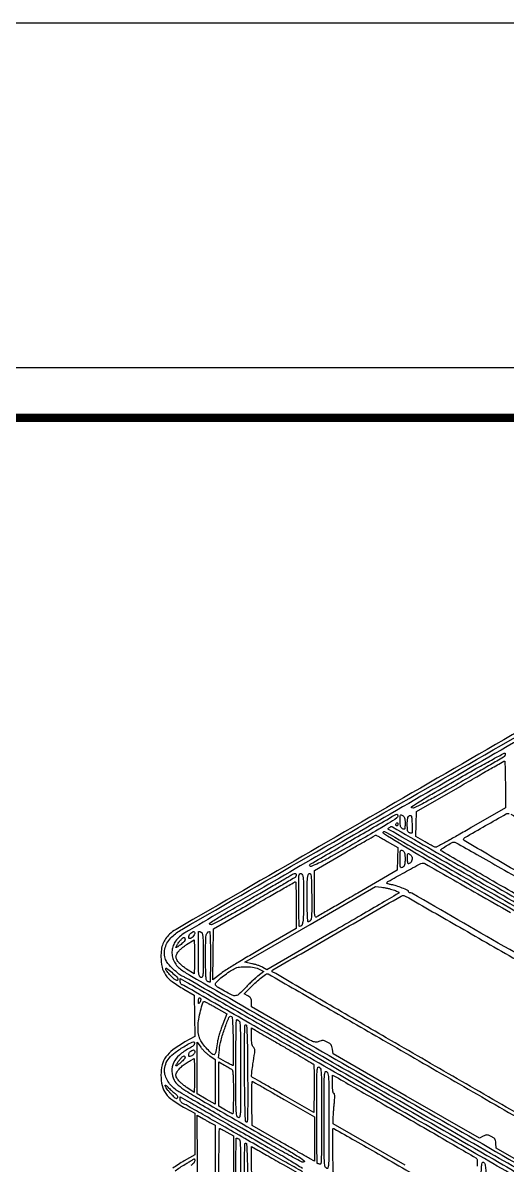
# Model space of a CAD drawing. Header units: millimetres. Extents: x -300689 to 10556, y -104928 to 107291.
# Drawn here: x -20706.7 to -20658.7, y 28146.4 to 28259.6 of the extents above; entities that cross this region are included whole.
import ezdxf

# ---------------------------------------------------------------- set-up
doc = ezdxf.new("R2010")
doc.units = ezdxf.units.MM
doc.layers.add('линии', color=7, linetype='Continuous')

# ---------------------------------------------------------------- blocks, each defined once
blk = doc.blocks.new('лист')
blk.add_line((0, 297), (420, 297))
at = {"const_width": 0.8}
blk.add_lwpolyline([(20, 292), (415, 292)], dxfattribs=at)

msp = doc.modelspace()

# ---------------------------------------------------------------- linework, layer by layer
for points in [[(-20587.7542, 28175.7718, 0.000003), (-20607.9888, 28187.4736, 0.000096)], [(-20650.6471, 28147.4477, 0.000002), (-20656.6119, 28150.8904, 0.000001), (-20663.6617, 28154.9592, -0.000248), (-20670.6991, 28159.0256, -0.000413), (-20676.6236, 28162.4593, -0.000008), (-20681.9918, 28165.5767, -0.266785), (-20682.0149, 28165.6167, -0.268957), (-20681.9342, 28165.7565, -0.00007), (-20675.5538, 28169.4225, -0.000102), (-20669.2075, 28173.0661, -0.160234), (-20668.9552, 28173.118, -0.101729), (-20668.8135, 28173.0715, -0.000029), (-20663.402, 28169.972, -0.000538), (-20657.4019, 28166.5263, -0.000327), (-20650.3112, 28162.438, -0.000483)], [(-20632.2944, 28152.6907, 0.000054), (-20649.9004, 28162.8303, 0.000006), (-20668.1614, 28173.3441, 0.131345), (-20668.3557, 28173.3961, -0.080639), (-20668.404, 28173.4039, -0.091604), (-20668.445, 28173.4266, -0.10073), (-20668.4724, 28173.4603, -0.12108), (-20668.4822, 28173.4999, 0.293772), (-20668.5625, 28173.6247, 0.010196), (-20669.1179, 28173.8645, 0.018877), (-20669.703, 28174.0776, 0.038274), (-20670.1792, 28174.1917, -0.014985), (-20670.3548, 28174.2252, -0.023907), (-20670.5021, 28174.2653, -0.020511), (-20670.6136, 28174.3067, -0.315292), (-20670.6343, 28174.3395, -0.258644), (-20670.5342, 28174.5016, -0.001446), (-20668.8979, 28175.4136, -0.001845), (-20667.2764, 28176.3034, -0.180027), (-20667.0205, 28176.34, -0.075673), (-20666.8661, 28176.2809, -0.000129), (-20664.3989, 28174.8792, -0.000988), (-20661.6307, 28173.2983, -0.000611), (-20658.3828, 28171.4297)], [(-20648.9355, 28140.1137, -0.000002), (-20655.0642, 28143.6439, -0.000172), (-20661.8146, 28147.5352, -0.000103), (-20669.8228, 28152.1575, 0.000222), (-20677.8417, 28156.7835, 0.000366), (-20684.6272, 28160.6873, 0.00002), (-20690.7453, 28164.2009, 0.066232), (-20690.9072, 28164.2672, -0.105165), (-20690.9928, 28164.3103, -0.088256), (-20691.0598, 28164.3868, -0.077703), (-20691.1024, 28164.4912, -0.058231), (-20691.1168, 28164.6146), (-20691.1168, 28164.907), (-20690.4206, 28164.5108, -0.001462), (-20689.8745, 28164.198, -0.000006), (-20683.9242, 28160.766, -0.000031), (-20677.169, 28156.8691, -0.000019), (-20669.2829, 28152.3188, -0.000392), (-20659.5043, 28146.6657, -0.001527), (-20653.4663, 28143.1442, -0.000198)], [(-20638.4022, 28200.4957, 0.000038), (-20664.8129, 28185.2223, 0.00002), (-20691.5301, 28169.7674, 0.057545), (-20692.1793, 28169.2846, 0.050141), (-20692.5738, 28168.8314, 0.06342), (-20692.8347, 28168.3414, 0.057685), (-20692.9803, 28167.7652, 0.033057), (-20693.0277, 28167.0488, 0.05507), (-20692.9153, 28166.0317, 0.09954), (-20692.5761, 28165.2691, 0.081129), (-20691.9143, 28164.5985, 0.027293), (-20690.7575, 28163.848), (-20689.7396, 28163.2639), (-20689.7068, 28161.2163), (-20689.6741, 28159.1688), (-20690.6439, 28158.6094, 0.027079), (-20691.8468, 28157.8259, 0.078493), (-20692.5452, 28157.1237, 0.098009), (-20692.9067, 28156.3368, 0.058869), (-20693.0277, 28155.3123, 0.057516), (-20692.9091, 28154.285, 0.101363), (-20692.553, 28153.5121, 0.081129), (-20691.8592, 28152.8326, 0.026825), (-20690.6469, 28152.0735), (-20689.6835, 28151.5399), (-20689.6816, 28149.483), (-20689.6797, 28147.4261), (-20690.7276, 28146.8256, 0.030367), (-20691.8465, 28146.0906, 0.074686)], [(-20639.3331, 28130.3393, 0.000062), (-20613.9332, 28145.0376, 0.000017), (-20587.7607, 28160.1886, 0.057807)], [(-20608.4934, 28188.6186, 0.00002), (-20629.8769, 28200.9513, 0.131525)], [(-20587.4386, 28159.8724, -0.000019), (-20614.101, 28144.4771, -0.000018), (-20640.7724, 28129.0791, -0.037469)], [(-20639.2337, 28199.1302, -0.000008), (-20646.5784, 28194.8909, -0.000025), (-20655.045, 28190.0048, -0.000017), (-20664.8295, 28184.3592, 0.00009), (-20674.5584, 28178.7438, 0.000145), (-20682.845, 28173.9557, 0.000021), (-20690.2095, 28169.6971, 0.010053), (-20690.6744, 28169.4156, 0.037434), (-20691.197, 28169.0271, 0.05909), (-20691.5726, 28168.6145, 0.06637), (-20691.8117, 28168.1641, 0.064998), (-20691.9265, 28167.6637, 0.066149), (-20691.9078, 28167.1475, 0.064703), (-20691.7551, 28166.6499, 0.063944), (-20691.4782, 28166.2029, 0.061977), (-20691.0947, 28165.8349, 0.029513), (-20690.1541, 28165.2161, 0.000032), (-20669.1298, 28153.0994, 0.000025), (-20647.999, 28140.9245, 0.038391)], [(-20656.6259, 28146.2637), (-20659.7996, 28148.0985), (-20659.8354, 28148.5723, 0.030597), (-20659.872, 28148.8382, 0.101854), (-20659.9405, 28148.9997, 0.101008), (-20660.0675, 28149.1217, 0.02981), (-20660.305, 28149.2529, 0.01788), (-20660.5711, 28149.3683, 0.090772), (-20660.729, 28149.3991, 0.101252), (-20660.8792, 28149.3701, 0.024975), (-20661.1075, 28149.262), (-20661.4762, 28149.0643), (-20668.7217, 28153.2499), (-20675.9672, 28157.4355), (-20676.027, 28157.9009, 0.034544), (-20676.0784, 28158.158, 0.09549), (-20676.1594, 28158.323, 0.089586), (-20676.2992, 28158.452, 0.028066), (-20676.5489, 28158.5918, 0.018051), (-20676.825, 28158.7145, 0.080814), (-20676.9972, 28158.7531, 0.094587), (-20677.1592, 28158.7321, 0.029761), (-20677.3872, 28158.6417, -0.14673), (-20677.7092, 28158.5946, -0.072169), (-20678.1094, 28158.7141, -0.020737), (-20678.8133, 28159.0767, -0.001217), (-20680.9036, 28160.2724), (-20684.0436, 28162.0787), (-20684.0473, 28162.5211, 0.033935), (-20684.0654, 28162.7588, 0.090828), (-20684.1195, 28162.9191, 0.094416), (-20684.2254, 28163.0462, 0.038622), (-20684.4102, 28163.1756), (-20684.7695, 28163.3879), (-20684.2007, 28163.9746, -0.017977), (-20683.7343, 28164.4221, -0.012931), (-20683.1836, 28164.8888, -0.007341), (-20682.6528, 28165.303, -0.154729), (-20682.4661, 28165.3692, -0.139724), (-20682.3988, 28165.3524, -0.000009), (-20676.9771, 28162.2371, -0.000339), (-20670.9936, 28158.7935, -0.000204), (-20663.9033, 28154.7026, -0.000091), (-20656.8151, 28150.6074, -0.000151), (-20650.8381, 28147.1502, -0.000004), (-20645.423, 28144.0159, -0.063314)], [(-20628.9708, 28200.0625, -0.000047), (-20608.3335, 28188.1395, -0.000029), (-20587.4622, 28176.0771, -0.036454)], [(-20653.5506, 28143.6723, -0.001103), (-20660.357, 28147.5631, -0.000479), (-20669.3932, 28152.7665, 0.000142), (-20677.5415, 28157.4659, 0.000233), (-20684.438, 28161.4365, 0.000014), (-20690.6512, 28165.0095, 0.038884), (-20690.825, 28165.0922, -0.078664), (-20691.2449, 28165.3345, -0.022247), (-20691.8117, 28165.8366, -0.021804), (-20692.3294, 28166.3837, -0.087946), (-20692.5643, 28166.7767, -0.083404), (-20692.6794, 28167.3536, -0.075072), (-20692.6068, 28167.959, -0.071857), (-20692.3528, 28168.5389, -0.066356), (-20691.9395, 28169.0411, -0.056708), (-20690.9627, 28169.7627, -0.000044), (-20664.2631, 28185.1528, -0.000051), (-20637.6339, 28200.4955, -0.049234)], [(-20640.57, 28117.9185, 0.000061), (-20614.4214, 28133.0256, 0.000034), (-20587.9596, 28148.3204, 0.060489)], [(-20657.7378, 28175.4988, -0.000055), (-20662.9738, 28178.5631, -0.26634), (-20663.0331, 28178.6665, -0.267534), (-20662.9197, 28178.8633, -0.001326), (-20660.8608, 28180.0489, -0.001677), (-20658.819, 28181.2085, -0.187163), (-20658.5154, 28181.2522, -0.072457)], [(-20658.3603, 28181.1918, -0.000183), (-20656.3121, 28180.0282, -0.001153)], [(-20668.8414, 28146.39), (-20675.9672, 28150.4964), (-20675.9529, 28151.078, -0.008331), (-20675.9411, 28151.3653, -0.003257), (-20675.9156, 28151.7614, -0.003222), (-20675.8824, 28152.1898, -0.004003), (-20675.8458, 28152.5878, 0.007641), (-20675.8085, 28153.0281, 0.02919), (-20675.8056, 28153.3035, 0.049203), (-20675.8299, 28153.4689, 0.344364), (-20675.89, 28153.5159, -0.329976), (-20675.9513, 28153.5613, -0.036264), (-20675.9926, 28153.7427, -0.027748), (-20676.0191, 28154.0203, -0.009985), (-20676.027, 28154.4172), (-20676.027, 28155.3185), (-20675.6977, 28155.1464, -0.010109), (-20675.4468, 28155.0089, -0.000081), (-20673.4775, 28153.8762, -0.000295), (-20671.2192, 28152.5751, -0.00019), (-20668.6019, 28151.0638, -0.000387), (-20666.0011, 28149.558, -0.000629), (-20663.796, 28148.2753, -0.000064), (-20661.8253, 28147.1253, -0.061961), (-20661.7431, 28147.0625, -0.193027), (-20661.7063, 28146.9788, -0.001897), (-20661.6873, 28146.3099, -0.005882)], [(-20678.988, 28145.7415, -0.000027), (-20680.6682, 28146.7046, -0.000576), (-20682.5286, 28147.7741, -0.000349), (-20684.7289, 28149.0443, 0.00078), (-20686.9486, 28150.3232, 0.001203), (-20688.8719, 28151.4212, 0.000367), (-20690.5444, 28152.3691, 0.036987), (-20690.7875, 28152.4837, -0.046507), (-20690.9364, 28152.5575, -0.084504), (-20691.0381, 28152.647, -0.095656), (-20691.0967, 28152.7567, -0.074951), (-20691.1168, 28152.8904), (-20691.1168, 28153.1705), (-20690.417, 28152.7743, -0.001585), (-20689.9362, 28152.5002, -0.000076), (-20688.3347, 28151.5799, -0.000124), (-20686.4331, 28150.4861, -0.00009), (-20684.3113, 28149.2644, -0.001569), (-20681.7752, 28147.793, -0.005543), (-20680.1596, 28146.8247, -0.00241), (-20678.9919, 28146.0993, -0.255355)], [(-20614.1941, 28132.6656, -0.00011), (-20640.4408, 28117.5242, -0.054629)], [(-20644.2507, 28070.0039, 0.000011), (-20635.0942, 28075.2642, 0.000299)], [(-20685.6995, 28138.7381, -0.00008), (-20691.3425, 28142.0296, -0.033876)], [(-20691.6201, 28145.8386, -0.023113), (-20690.6378, 28146.4922, -0.000722), (-20690.2913, 28146.6997, -0.001154), (-20689.9946, 28146.8758, -0.000206), (-20689.7321, 28147.0307, -0.063681), (-20689.7096, 28147.0403, -0.435839), (-20689.6978, 28147.0332, -0.017766), (-20689.6885, 28146.9785, -0.021275), (-20689.6818, 28146.9059, -0.012199), (-20689.6797, 28146.818, -0.156778), (-20689.7202, 28146.692, -0.048121), (-20689.8533, 28146.5397, -0.036028), (-20690.0669, 28146.3655, -0.016446)]]:
    msp.add_lwpolyline(points, format="xyb")
for points in [[(-20658.9959, 28186.9063, -0.063179), (-20659.0981, 28186.8271, -0.000242), (-20660.3755, 28186.0743, -0.001249), (-20661.8271, 28185.2246, -0.000785), (-20663.5281, 28184.2383, -0.00154), (-20665.8466, 28182.9082, -0.008463), (-20667.1114, 28182.2159, -0.007948), (-20667.9363, 28181.7989, -0.238371), (-20668.1624, 28181.8025, -0.564935), (-20668.1701, 28181.9337, -0.009482), (-20667.4321, 28182.4191, -0.008542), (-20666.1821, 28183.1782, -0.001316), (-20663.6714, 28184.6358, -0.001854), (-20661.5516, 28185.8487, -0.005737), (-20660.1078, 28186.6459, -0.002065), (-20659.011, 28187.2293, -0.486597), (-20658.9201, 28187.1886, -0.073059), (-20658.913, 28187.1167, -0.05375), (-20658.9254, 28187.0375, -0.054064), (-20658.9542, 28186.9632, -0.076882)], [(-20658.9014, 28184.1249), (-20658.9014, 28181.8), (-20662.2713, 28179.8535, -0.001764), (-20663.5737, 28179.1074, -0.002802), (-20664.6944, 28178.4788, -0.000629), (-20665.6804, 28177.9347, -0.126421), (-20665.7879, 28177.907, -0.10997), (-20665.8826, 28177.9281, -0.005925), (-20666.1606, 28178.0624, -0.009023), (-20666.4891, 28178.2333, -0.006442), (-20666.8507, 28178.436), (-20667.7666, 28178.9649), (-20667.7352, 28180.2016), (-20667.7037, 28181.4384), (-20663.3924, 28183.9375, -0.000738), (-20661.733, 28184.8961, -0.001201), (-20660.3211, 28185.7044, -0.000133), (-20659.0588, 28186.4227, -0.111214), (-20658.9912, 28186.4432, -0.422841), (-20658.9547, 28186.4108, -0.001477), (-20658.9277, 28185.765, -0.00606), (-20658.9078, 28185.016, -0.003621)], [(-20669.56, 28180.9662, -0.253789), (-20669.6472, 28180.8055, -0.004403), (-20670.5143, 28180.2524, -0.007394), (-20671.759, 28179.4991, -0.00198), (-20673.7603, 28178.3386, -0.002397), (-20676.1603, 28176.9749, -0.014909), (-20677.4141, 28176.3188, -0.026768), (-20678.1374, 28176.014, -0.535109), (-20678.2987, 28176.1334, -0.253743), (-20678.2458, 28176.2203, -0.000059), (-20674.0349, 28178.6728, -0.000126), (-20669.8763, 28181.0928, -0.100916), (-20669.6498, 28181.1692, -0.234388), (-20669.6155, 28181.1573, -0.089672), (-20669.5864, 28181.1142, -0.064), (-20669.5666, 28181.0475, -0.040259)], [(-20668.8414, 28180.2738, -0.005967), (-20668.8464, 28179.8622, -0.100394), (-20668.8764, 28179.7301, -0.348761), (-20668.9451, 28179.6948, -0.074087), (-20669.081, 28179.7433, -0.095641), (-20669.2013, 28179.8411, -0.100969), (-20669.2738, 28179.9749, -0.059718), (-20669.3105, 28180.1811, -0.014225), (-20669.3205, 28180.5302, -0.005967), (-20669.3156, 28180.9418, -0.100394), (-20669.2855, 28181.0739, -0.348761), (-20669.2168, 28181.1093, -0.074087), (-20669.081, 28181.0607, -0.095641), (-20668.9606, 28180.963, -0.100969), (-20668.8881, 28180.8292, -0.059718), (-20668.8514, 28180.6229, -0.014225)], [(-20669.56, 28180.1554, -0.067432), (-20669.5689, 28180.0895, -0.140899), (-20669.5958, 28180.0457, -0.190788), (-20669.6355, 28180.0305, -0.136093), (-20669.6817, 28180.044, -0.090427), (-20669.7229, 28180.0811, -0.095498), (-20669.7474, 28180.1298, -0.099685), (-20669.7515, 28180.1824, -0.108373), (-20669.7345, 28180.2307, -0.050477), (-20669.6638, 28180.3228, -0.315493), (-20669.6088, 28180.3342, -0.25701), (-20669.5702, 28180.2846, -0.039415)], [(-20668.1603, 28179.3067, -0.187058), (-20668.1915, 28179.293, -0.039385), (-20668.2521, 28179.295, -0.036226), (-20668.3263, 28179.3088, -0.027463), (-20668.4051, 28179.3342, -0.273094), (-20668.5798, 28179.5541, -0.036388), (-20668.6201, 28180.1704, -0.036931), (-20668.5695, 28180.7917, -0.229885), (-20668.3923, 28181.0468, -0.17809), (-20668.281, 28181.0647, -0.275714), (-20668.2106, 28181.0015, -0.060834), (-20668.1739, 28180.7998, -0.004895), (-20668.1475, 28180.2596, -0.005146), (-20668.1375, 28179.9093, -0.007944), (-20668.1367, 28179.6064, -0.003358), (-20668.1419, 28179.3495, -0.19194)], [(-20670.6031, 28178.4859), (-20669.5552, 28177.8871), (-20669.5875, 28176.7551), (-20669.6199, 28175.6232), (-20673.5121, 28173.3677, -0.00003), (-20675.019, 28172.4946, -0.000047), (-20676.3225, 28171.7396, -0.000014), (-20677.4541, 28171.0843, -0.001423), (-20677.6139, 28170.9924, -0.425153), (-20677.7285, 28171.026, -0.097593), (-20677.7924, 28171.2421, -0.021625), (-20677.8188, 28171.7751, -0.001578), (-20677.8234, 28173.2444), (-20677.8234, 28175.6161), (-20674.7995, 28177.3675, -0.001234), (-20673.6356, 28178.0378, -0.002018), (-20672.6455, 28178.5994, -0.00023), (-20671.7609, 28179.096, -0.197356), (-20671.7133, 28179.1018, -0.059021), (-20671.6679, 28179.0833, -0.000588), (-20671.3615, 28178.9138, -0.001916), (-20671.0092, 28178.7166, -0.001241)], [(-20646.9254, 28165.687, -0.00031), (-20637.812, 28160.4151, -0.000517), (-20630.1449, 28155.9628, -0.000011), (-20623.2035, 28151.9222, -0.357292), (-20623.1829, 28151.8671, -0.173381), (-20623.2098, 28151.8334, -0.054559), (-20623.2688, 28151.8051, -0.047058), (-20623.3467, 28151.7858, -0.037262), (-20623.4332, 28151.7794, -0.130549), (-20623.601, 28151.824, -0.000031), (-20630.5957, 28155.8226, -0.000618), (-20638.3451, 28160.2659, -0.000374), (-20647.507, 28165.5434, -0.000313), (-20661.8793, 28173.8485, -0.003146), (-20667.8557, 28177.3574, -0.00594), (-20670.9637, 28179.2589, -0.850963), (-20670.8774, 28179.4631, -0.070701), (-20670.7385, 28179.4075, -0.000012), (-20663.7674, 28175.3982, -0.000292), (-20656.0532, 28170.9554, -0.000177)], [(-20646.2297, 28166.1506, -0.000222), (-20637.0844, 28160.8641, -0.00037), (-20629.385, 28156.4012, -0.000007), (-20622.4057, 28152.3487, -0.258061), (-20622.3772, 28152.3012, -0.172775), (-20622.3881, 28152.267, -0.054453), (-20622.4255, 28152.2276, -0.047004), (-20622.4801, 28152.1894, -0.037288), (-20622.5453, 28152.1587, -0.224866), (-20622.6832, 28152.1692, -0.000036), (-20629.5573, 28156.0905, -0.000819), (-20637.2638, 28160.5042, -0.000464), (-20646.5871, 28165.8758, -0.000048), (-20655.7443, 28171.1641, -0.00008), (-20663.4626, 28175.6242, -0.000001), (-20670.4649, 28179.6719, -0.047756), (-20670.5146, 28179.7074, -0.43847), (-20670.5164, 28179.7675, -0.046481), (-20670.3944, 28179.8663, -0.041802), (-20670.2442, 28179.9492, -0.203611), (-20670.1491, 28179.951, -0.035169), (-20670.0939, 28179.9241, -0.000001), (-20663.0941, 28175.8856, -0.00006), (-20655.3797, 28171.4335, -0.000036)], [(-20656.5431, 28174.2329, -0.00019), (-20653.754, 28172.6219, -0.000313), (-20651.3983, 28171.2579, -0.000015), (-20649.2734, 28170.0258, -0.065064), (-20649.2313, 28169.9934, -0.29554), (-20649.223, 28169.9547, -0.006405), (-20649.2976, 28169.7662, -0.012544), (-20649.3962, 28169.5422, -0.007872), (-20649.5222, 28169.2851), (-20649.8595, 28168.6232), (-20657.5241, 28173.0519, -0.000374), (-20660.4698, 28174.7569, -0.00061), (-20662.966, 28176.2083, -0.000059), (-20665.199, 28177.5107, -0.063905), (-20665.2865, 28177.578, -0.468054), (-20665.2765, 28177.6908, -0.010521), (-20664.7637, 28178.0312, -0.015806), (-20664.2394, 28178.3409, -0.114833), (-20663.9597, 28178.4193, -0.140341), (-20663.8458, 28178.3921, -0.000165), (-20661.7186, 28177.1923, -0.001482), (-20659.3394, 28175.84, -0.000909)], [(-20668.8414, 28176.7493, -0.012368), (-20668.8509, 28176.3673, -0.05727), (-20668.8869, 28176.1496, -0.101974), (-20668.9592, 28176.0113, -0.098974), (-20669.081, 28175.911, -0.127701), (-20669.2135, 28175.879, -0.330235), (-20669.2871, 28175.9354, -0.066006), (-20669.316, 28176.131, -0.003664), (-20669.3205, 28176.7493, -0.003664), (-20669.316, 28177.3677, -0.066006), (-20669.2871, 28177.5633, -0.330235), (-20669.2135, 28177.6197, -0.127701), (-20669.081, 28177.5877, -0.098974), (-20668.9592, 28177.4874, -0.101974), (-20668.8869, 28177.3491, -0.05727), (-20668.8509, 28177.1314, -0.012368)], [(-20668.1229, 28176.8044, -0.086384), (-20668.1547, 28176.6214, -0.069548), (-20668.2477, 28176.4443, -0.075808), (-20668.3748, 28176.3143, -0.162847), (-20668.5061, 28176.2703, -0.334589), (-20668.5436, 28176.2986, -0.025921), (-20668.5738, 28176.4289, -0.027222), (-20668.595, 28176.6033, -0.01669), (-20668.6019, 28176.8102, -0.007048), (-20668.5972, 28177.1483, -0.131288), (-20668.567, 28177.2496, -0.363252), (-20668.5028, 28177.2712, -0.046272), (-20668.3624, 28177.2006, -0.065575), (-20668.2708, 28177.1251, -0.05177), (-20668.1932, 28177.0225, -0.053132), (-20668.1405, 28176.9098, -0.08304)], [(-20679.6984, 28174.9497, -0.059127), (-20679.7862, 28174.883, -0.000194), (-20680.9652, 28174.1902, -0.001079), (-20682.3016, 28173.4095, -0.000676), (-20683.8689, 28172.5013, -0.001733), (-20685.977, 28171.2933, -0.00888), (-20687.1612, 28170.6477, -0.008539), (-20687.9405, 28170.2574, -0.220191), (-20688.1707, 28170.2542, -0.575027), (-20688.1839, 28170.3762, -0.015517), (-20687.6384, 28170.7521, -0.010792), (-20686.6621, 28171.3518, -0.001673), (-20684.7001, 28172.4906, 0.00035), (-20683.2338, 28173.3365, 0.000454), (-20681.8913, 28174.1138, 0.000339), (-20680.7671, 28174.7672, 0.004123), (-20680.3384, 28175.0214, -0.008343), (-20679.9885, 28175.225, -0.054091), (-20679.801, 28175.3047, -0.166963), (-20679.6966, 28175.3009, -0.251463), (-20679.6386, 28175.2334, -0.056501), (-20679.6303, 28175.1549, -0.050037), (-20679.6392, 28175.0733, -0.052939), (-20679.6627, 28175.0006, -0.09613)], [(-20679.6198, 28172.1618), (-20679.6198, 28169.8497), (-20682.9345, 28167.9403, 0.00324), (-20684.2636, 28167.1631, 0.003776), (-20685.5161, 28166.4069, 0.003355), (-20686.5662, 28165.7524, 0.02267), (-20687.0686, 28165.4016), (-20687.888, 28164.7725), (-20687.8557, 28167.3002), (-20687.8234, 28169.8279), (-20683.8114, 28172.1487, -0.00087), (-20682.2668, 28173.0387, -0.001415), (-20680.9516, 28173.7884, -0.000168), (-20679.7771, 28174.4531, -0.123198), (-20679.7097, 28174.4717, -0.408228), (-20679.6732, 28174.4377, -0.00148), (-20679.6462, 28173.7941, -0.006075), (-20679.6263, 28173.0482, -0.003641)], [(-20678.9013, 28172.7571, -0.003893), (-20678.9132, 28171.222, -0.031182), (-20678.9683, 28170.5172, -0.086414), (-20679.0822, 28170.1649, -0.278303), (-20679.2845, 28170.0428, -0.402424), (-20679.3235, 28170.0802, -0.001234), (-20679.3522, 28170.8356, -0.005544), (-20679.3734, 28171.7068, -0.003327), (-20679.3803, 28172.7416, -0.00116), (-20679.3762, 28174.5182, -0.022071), (-20679.3491, 28175.0725, -0.127113), (-20679.2746, 28175.2794, -0.383139), (-20679.1408, 28175.3122, -0.184652), (-20679.0033, 28175.1537, -0.063974), (-20678.9358, 28174.8532, -0.021607), (-20678.9066, 28174.2742, -0.001764)], [(-20678.1948, 28170.687, -0.034223), (-20678.255, 28170.6238, -0.035689), (-20678.3224, 28170.5703, -0.038171), (-20678.3871, 28170.5331, -0.111945), (-20678.4369, 28170.5218, -0.398767), (-20678.4795, 28170.5622, -0.001984), (-20678.5111, 28171.2061, -0.007043), (-20678.5344, 28171.958, -0.004229), (-20678.542, 28172.8512, -0.00215), (-20678.5361, 28174.2197, -0.019215), (-20678.5079, 28174.8202, -0.045039), (-20678.4498, 28175.1476, -0.201331), (-20678.3324, 28175.298, -0.413259), (-20678.2168, 28175.2656, -0.100953), (-20678.1493, 28175.0568, -0.022605), (-20678.1151, 28174.5413, -0.001687), (-20678.0903, 28173.1337, -0.003628), (-20678.0829, 28172.084, -0.010611), (-20678.0984, 28171.3603, -0.009484), (-20678.1302, 28170.8455, -0.154234)], [(-20670.007, 28173.6864, -0.01271), (-20669.7898, 28173.6062, -0.019555), (-20669.6067, 28173.5248, -0.014661), (-20669.4649, 28173.4497, -0.269964), (-20669.4402, 28173.4074, -0.265391), (-20669.4703, 28173.3548, -0.000108), (-20671.3647, 28172.2374, -0.001524), (-20673.4796, 28170.9992, -0.000922), (-20675.9916, 28169.5449), (-20682.5429, 28165.7683), (-20682.9265, 28165.9946, 0.036987), (-20683.1227, 28166.0916, 0.014494), (-20683.406, 28166.197, 0.014254), (-20683.7201, 28166.2938, 0.01724), (-20684.0201, 28166.3658), (-20684.7301, 28166.5106), (-20678.2529, 28170.2576), (-20671.7756, 28174.0045), (-20671.1747, 28173.9421, -0.017527), (-20670.9036, 28173.9042, -0.010448), (-20670.5838, 28173.8412, -0.010452), (-20670.2675, 28173.765, -0.017772)], [(-20690.6423, 28168.7554, -0.144211), (-20690.6749, 28168.653, -0.033838), (-20690.7866, 28168.5097, -0.032127), (-20690.943, 28168.3561, -0.026796), (-20691.1272, 28168.2134, -0.002705), (-20691.4412, 28167.9986, -0.105394), (-20691.5192, 28167.9671, -0.593577), (-20691.5412, 28167.9946, -0.019689), (-20691.4669, 28168.1536, -0.038315), (-20691.3057, 28168.4149, -0.025862), (-20691.0849, 28168.6873, -0.020593), (-20690.8622, 28168.9151, -0.191176), (-20690.7366, 28168.9649, -0.202759), (-20690.6992, 28168.9491, -0.08713), (-20690.6681, 28168.9034, -0.066027), (-20690.6478, 28168.8356, -0.045261)], [(-20689.7044, 28166.2026), (-20689.7396, 28165.3564), (-20690.4814, 28165.8364, -0.020631), (-20690.7793, 28166.0471, -0.020203), (-20691.061, 28166.283, -0.020574), (-20691.2907, 28166.5097, -0.068523), (-20691.4126, 28166.6826, -0.0237), (-20691.514, 28166.9038, -0.095909), (-20691.5421, 28167.0488, -0.095909), (-20691.514, 28167.1938, -0.0237), (-20691.4126, 28167.415, -0.068523), (-20691.2907, 28167.5879, -0.020574), (-20691.061, 28167.8146, -0.020203), (-20690.7793, 28168.0505, -0.020631), (-20690.4814, 28168.2612), (-20689.7396, 28168.7412), (-20689.7044, 28167.895, -0.006545), (-20689.6934, 28167.5098, -0.003845), (-20689.6899, 28167.0488, -0.003845), (-20689.6934, 28166.5878, -0.006545)], [(-20689.6797, 28169.3674, -0.142154), (-20689.7235, 28169.2162, -0.052905), (-20689.8624, 28169.0412, -0.052885), (-20690.0357, 28168.8985, -0.136035), (-20690.1887, 28168.849, -0.351704), (-20690.2682, 28168.9075, -0.11945), (-20690.2717, 28169.0613, -0.079245), (-20690.1964, 28169.2535, -0.097818), (-20690.0689, 28169.397, -0.026601), (-20689.8824, 28169.5236, -0.155996), (-20689.7687, 28169.5506, -0.29645), (-20689.7026, 28169.5001, -0.085693)], [(-20689.0308, 28169.4911, -0.250953), (-20688.9262, 28169.37, -0.035037), (-20688.8748, 28169.0315, -0.017817), (-20688.8474, 28168.4269, -0.002383), (-20688.8414, 28167.1515, -0.001398), (-20688.8455, 28165.6636, -0.026491), (-20688.8728, 28165.1988, -0.162895), (-20688.9491, 28165.0343, -0.338273), (-20689.0809, 28165.0129, -0.177222), (-20689.2172, 28165.1656, -0.069052), (-20689.2855, 28165.4447, -0.023508), (-20689.3149, 28165.9789, -0.002003), (-20689.3204, 28167.3524, -0.002122), (-20689.3168, 28168.2003, -0.003539), (-20689.3057, 28168.9142, -0.000504), (-20689.2908, 28169.5438, -0.407008), (-20689.2703, 28169.5637, -0.065182), (-20689.2406, 28169.5599, -0.008575), (-20689.1793, 28169.5424, -0.009838), (-20689.107, 28169.5189, -0.008099)], [(-20688.1228, 28167.0488, -0.001866), (-20688.1264, 28166.0844, -0.003112), (-20688.1375, 28165.2726, -0.00039), (-20688.1524, 28164.5539, -0.407938), (-20688.1729, 28164.5338, -0.065182), (-20688.2026, 28164.5377, -0.008575), (-20688.2639, 28164.5552, -0.009838), (-20688.3362, 28164.5787, -0.008099), (-20688.4124, 28164.6065, -0.253914), (-20688.5175, 28164.7296, -0.03312), (-20688.5686, 28165.0828, -0.017081), (-20688.5958, 28165.7132, -0.00225), (-20688.6018, 28167.0516, -0.002707), (-20688.5935, 28168.5998, -0.03588), (-20688.5464, 28169.1685, -0.129931), (-20688.4297, 28169.4351, -0.201358), (-20688.2126, 28169.5543, -0.433074), (-20688.1761, 28169.5227, -0.001271), (-20688.1492, 28168.8222, -0.005611), (-20688.1293, 28168.0125, -0.003348)], [(-20691.3631, 28164.859, -0.045007), (-20691.3692, 28164.7539, -0.258337), (-20691.4019, 28164.7113, -0.200386), (-20691.4628, 28164.7103, -0.027975), (-20691.5794, 28164.7646, -0.070698), (-20691.8235, 28164.9435, -0.017191), (-20692.1696, 28165.3056, -0.012393), (-20692.4944, 28165.6885, -0.171335), (-20692.5539, 28165.8572, -0.614289), (-20692.4551, 28165.9073, -0.016255), (-20691.9611, 28165.5199, -0.014366), (-20691.4607, 28165.0753, -0.198494)], [(-20683.2384, 28165.8054), (-20682.8451, 28165.6012), (-20683.4181, 28165.145, 0.013529), (-20683.6828, 28164.9223, 0.006585), (-20684.0091, 28164.6245, 0.006526), (-20684.3408, 28164.3055, 0.00937), (-20684.6255, 28164.0137, -0.014883), (-20685.2677, 28163.3698, -0.148122), (-20685.605, 28163.2015, -0.155758), (-20685.9713, 28163.2532, -0.016957), (-20686.7355, 28163.6543, -0.004628), (-20687.3538, 28164.0136, -0.058936), (-20687.5667, 28164.1766, -0.204134), (-20687.6232, 28164.3113, -0.144547), (-20687.5752, 28164.4704, -0.069839), (-20687.3329, 28164.747, -0.013675), (-20686.8191, 28165.1663, -0.015383), (-20686.2491, 28165.5788, -0.028239), (-20685.7574, 28165.8729, -0.090226), (-20685.2471, 28166.0323, -0.037408), (-20684.5225, 28166.0671, -0.037458), (-20683.7879, 28165.9921, -0.075697)], [(-20687.5587, 28162.0063), (-20686.4902, 28161.3949), (-20686.8952, 28160.3861, 0.012715), (-20687.0593, 28159.9454, 0.00967), (-20687.2173, 28159.4548, 0.009794), (-20687.3477, 28158.9887, 0.022479), (-20687.423, 28158.6322, -0.001892), (-20687.5568, 28157.8386, -0.023109), (-20687.6231, 28157.5378, -0.07296), (-20687.6849, 28157.395, -0.25968), (-20687.769, 28157.3482, -0.196048), (-20687.984, 28157.4359, -0.013884), (-20688.4436, 28157.9111, -0.020327), (-20688.8802, 28158.4293, -0.052162), (-20689.1383, 28158.8452, -0.036963), (-20689.2466, 28159.1186, -0.036607), (-20689.3139, 28159.4059, -0.030561), (-20689.3463, 28159.7426, -0.015257), (-20689.3482, 28160.171, -0.035512), (-20689.2797, 28160.8727, -0.01986), (-20689.1025, 28161.7123, -0.010858), (-20688.8844, 28162.5024, -0.331309), (-20688.7295, 28162.6177, -0.118266), (-20688.6589, 28162.6007, -0.002595), (-20688.3434, 28162.4381, -0.005766), (-20687.9756, 28162.2406, -0.003846)], [(-20689.0827, 28162.8272, -0.056852), (-20689.0916, 28162.7571, -0.026113), (-20689.1181, 28162.6688, -0.025456), (-20689.1561, 28162.5777, -0.032032), (-20689.2006, 28162.4979, -0.043106), (-20689.259, 28162.4227, -0.461139), (-20689.293, 28162.424, -0.155556), (-20689.3139, 28162.4798, -0.011096), (-20689.3186, 28162.6476, -0.03458), (-20689.3105, 28162.7738, -0.052836), (-20689.2847, 28162.8802, -0.069028), (-20689.2464, 28162.9534, -0.242407), (-20689.2006, 28162.9769, -0.124732), (-20689.1551, 28162.9654, -0.102154), (-20689.1166, 28162.933, -0.091624), (-20689.0911, 28162.8844, -0.078662)], [(-20685.8748, 28158.6856, -0.002489), (-20685.867, 28157.7595, -0.004153), (-20685.8708, 28156.9799, -0.000694), (-20685.8807, 28156.2958, -0.409558), (-20685.9066, 28156.2704, -0.116886), (-20685.951, 28156.2809, -0.002572), (-20686.1494, 28156.3818, -0.005711), (-20686.3807, 28156.5044, -0.003811), (-20686.6429, 28156.6498), (-20687.3151, 28157.0291), (-20687.2415, 28157.8219, -0.0412), (-20687.0708, 28158.7871, -0.021502), (-20686.7091, 28159.9547, -0.012413), (-20686.2904, 28161.0401, -0.39333), (-20686.0519, 28161.149, -0.292944), (-20685.9777, 28161.0573, -0.009489), (-20685.9328, 28160.5628, -0.011499), (-20685.8974, 28159.8383, -0.003083)], [(-20685.2725, 28160.6776, -0.187613), (-20685.1967, 28160.5053, -0.003584), (-20685.1605, 28159.5118, -0.005849), (-20685.1356, 28158.0889, -0.001459), (-20685.1288, 28155.7632, -0.000638), (-20685.1328, 28152.6024, -0.012249), (-20685.1594, 28151.6192, -0.048236), (-20685.2242, 28151.1846, -0.488571), (-20685.3683, 28151.1207, -0.231703), (-20685.5155, 28151.3251, -0.029999), (-20685.5756, 28151.8759, -0.011428), (-20685.6032, 28152.9441, -0.000748), (-20685.6078, 28156.0351, -0.001876), (-20685.601, 28157.8703, -0.003128), (-20685.5797, 28159.4153, -0.000394), (-20685.5512, 28160.7829, -0.407904), (-20685.512, 28160.8213, -0.102712), (-20685.4654, 28160.8116, -0.032763), (-20685.4022, 28160.7791, -0.031128), (-20685.3346, 28160.7326, -0.030136)], [(-20684.4388, 28155.4416, -0.001199), (-20684.4286, 28152.9419, -0.006699), (-20684.4443, 28151.6022, -0.004624), (-20684.4743, 28150.7292, -0.49819), (-20684.5586, 28150.6711, -0.308369), (-20684.6426, 28150.7814, -0.003827), (-20684.6847, 28151.7147, -0.006423), (-20684.7187, 28153.096, -0.001309), (-20684.741, 28155.5423, -0.001199), (-20684.7512, 28158.042, -0.006699), (-20684.7355, 28159.3817, -0.004624), (-20684.7055, 28160.2547, -0.49819), (-20684.6212, 28160.3128, -0.308369), (-20684.5372, 28160.2024, -0.003827), (-20684.4951, 28159.2692, -0.006423), (-20684.4611, 28157.8879, -0.001309)], [(-20680.6378, 28158.0097, -0.000922), (-20679.6212, 28157.4205, -0.001447), (-20678.7499, 28156.9099, -0.000356), (-20677.9892, 28156.4605, -0.056678), (-20677.9107, 28156.4011, -0.196985), (-20677.8739, 28156.319, -0.001865), (-20677.8549, 28155.6481, -0.005871), (-20677.845, 28154.8691, -0.003723), (-20677.8508, 28153.9613), (-20677.8833, 28151.6095), (-20680.8773, 28153.3383, 0.000602), (-20682.0334, 28154.0041, 0.000953), (-20683.0262, 28154.5716, 0.000203), (-20683.9001, 28155.0686, 0.043393), (-20683.9882, 28155.1089, -0.33553), (-20684.0496, 28155.2027, -0.009332), (-20684.0054, 28155.716, -0.012235), (-20683.911, 28156.4432, -0.003733), (-20683.7331, 28157.5385, 0.039204), (-20683.7174, 28157.7123, 0.058931), (-20683.7335, 28157.8635, 0.066878), (-20683.7815, 28157.9921, 0.073776), (-20683.8606, 28158.0988, -0.103906), (-20683.9497, 28158.2353, -0.047882), (-20684.0077, 28158.4405, -0.032964), (-20684.041, 28158.7313, -0.012019), (-20684.051, 28159.1458), (-20684.051, 28160.0025), (-20683.6617, 28159.7664, 0.004467), (-20683.3993, 28159.6104, 0.000274), (-20682.6129, 28159.153, 0.000408), (-20681.6754, 28158.6093, 0.000302)], [(-20689.7224, 28158.3676, -0.115074), (-20689.7774, 28158.2865, -0.023974), (-20689.91, 28158.1752, -0.023985), (-20690.0802, 28158.0583, -0.020644), (-20690.2693, 28157.9517, 0.063858), (-20691.2007, 28157.3155, 0.102441), (-20691.7731, 28156.5464, 0.119133), (-20691.9432, 28155.7005, 0.108693), (-20691.7183, 28154.8386, 0.099318), (-20691.3158, 28154.3303, 0.035808), (-20690.5681, 28153.7834, 0.008898), (-20689.0117, 28152.8459, 0.000323), (-20683.0154, 28149.3834, -0.001482), (-20680.7223, 28148.0522, -0.009153), (-20679.5581, 28147.3428, -0.009112), (-20678.8536, 28146.8774, -0.469005), (-20678.8404, 28146.7334, -0.326047), (-20679.0308, 28146.7036, -0.004429), (-20680.1372, 28147.2855, -0.006416), (-20681.8213, 28148.2184, -0.001073), (-20685.0256, 28150.0567, -0.000553), (-20687.3693, 28151.4113, -0.000823), (-20689.4169, 28152.6024, -0.000347), (-20691.1673, 28153.6261, -0.017316), (-20691.5051, 28153.84, -0.055468), (-20691.9634, 28154.2338, -0.050745), (-20692.3395, 28154.73, -0.053364), (-20692.59, 28155.2612, -0.083684), (-20692.6737, 28155.7579, -0.086742), (-20692.5579, 28156.4202, -0.086445), (-20692.2243, 28157.0048, -0.062762), (-20691.6144, 28157.578, -0.02392), (-20690.6378, 28158.2196, -0.009903), (-20690.0782, 28158.5352, -0.083545), (-20689.805, 28158.6279, -0.404598), (-20689.7058, 28158.5588, -0.140851)], [(-20688.1895, 28157.2332), (-20687.6438, 28156.8577), (-20687.6438, 28154.6573), (-20687.6438, 28152.4569), (-20688.5394, 28152.9565), (-20689.435, 28153.456), (-20689.4376, 28156.0189), (-20689.4402, 28158.5818), (-20689.0877, 28158.0952, 0.028786), (-20688.9135, 28157.8817, 0.01598), (-20688.6785, 28157.6413, 0.015894), (-20688.4242, 28157.4123, 0.024667)], [(-20689.6797, 28157.607, -0.114691), (-20689.7016, 28157.5126, -0.060448), (-20689.7676, 28157.4113, -0.055346), (-20689.8646, 28157.3188, -0.05602), (-20689.9791, 28157.2503, -0.01655), (-20690.1512, 28157.1786, -0.168398), (-20690.2274, 28157.1765, -0.27835), (-20690.2675, 28157.222, -0.044752), (-20690.2785, 28157.3448, -0.079077), (-20690.263, 28157.4423, -0.055067), (-20690.2169, 28157.5438, -0.05452), (-20690.1491, 28157.6341, -0.072584), (-20690.0689, 28157.6979, -0.024904), (-20689.8699, 28157.8009, -0.165835), (-20689.7603, 28157.8118, -0.275779), (-20689.6991, 28157.7527, -0.066321)], [(-20689.7044, 28154.4626), (-20689.7396, 28153.6129), (-20690.4581, 28154.0941, -0.018844), (-20690.7489, 28154.3051, -0.017836), (-20691.0286, 28154.5412, -0.018121), (-20691.2608, 28154.7677, -0.057735), (-20691.3911, 28154.9405, -0.022847), (-20691.5064, 28155.1593, -0.097122), (-20691.5422, 28155.3021, -0.104304), (-20691.5202, 28155.4425, -0.028441), (-20691.4281, 28155.6487, -0.065071), (-20691.2338, 28155.9283, -0.032065), (-20690.9223, 28156.23, -0.029504), (-20690.5331, 28156.5237, -0.026624), (-20690.0988, 28156.7806), (-20689.7396, 28156.9681), (-20689.7044, 28156.1402, -0.006739), (-20689.6934, 28155.7618, -0.003881), (-20689.6899, 28155.3059, -0.003876), (-20689.6934, 28154.8479, -0.00647)], [(-20690.6378, 28157.0689, -0.160039), (-20690.6655, 28156.9844, -0.02262), (-20690.7822, 28156.8401, -0.023888), (-20690.9412, 28156.6771, -0.018271), (-20691.1295, 28156.5141, -0.003322), (-20691.4265, 28156.2787, -0.088931), (-20691.5153, 28156.2317, -0.628946), (-20691.5396, 28156.2575, -0.027722), (-20691.4738, 28156.4042, -0.037113), (-20691.309, 28156.6724, -0.026103), (-20691.0869, 28156.9485, -0.020981), (-20690.8636, 28157.178, -0.191591), (-20690.7366, 28157.2285, -0.158612), (-20690.6989, 28157.2162, -0.097026), (-20690.6668, 28157.1816, -0.078845), (-20690.6451, 28157.1299, -0.060065)], [(-20685.9971, 28155.8758, -0.20274), (-20685.9221, 28155.7451, -0.013599), (-20685.881, 28155.3067, -0.013026), (-20685.8547, 28154.6536, -0.003548), (-20685.8474, 28153.621, -0.003112), (-20685.8525, 28152.8, -0.005187), (-20685.8683, 28152.1089, -0.001081), (-20685.8895, 28151.5079, -0.403266), (-20685.9185, 28151.48, -0.120835), (-20685.9667, 28151.4918, -0.003326), (-20686.1589, 28151.5937, -0.006674), (-20686.3838, 28151.7189, -0.004509), (-20686.637, 28151.8672), (-20687.2845, 28152.2545), (-20687.2845, 28154.4471), (-20687.2845, 28156.6398), (-20686.7156, 28156.3147, -0.003401), (-20686.4869, 28156.1819, -0.003885), (-20686.2699, 28156.0517, -0.003519), (-20686.0875, 28155.9385, -0.021909)], [(-20677.1049, 28151.1988, -0.000896), (-20677.1099, 28148.3773, -0.009171), (-20677.1356, 28147.2093, -0.014862), (-20677.1806, 28146.5672, -0.494668), (-20677.2943, 28146.4971, 0.008099), (-20677.3705, 28146.525, 0.009838), (-20677.4428, 28146.5485, 0.008575), (-20677.5041, 28146.5659, 0.065182), (-20677.5338, 28146.5698, -0.41107), (-20677.5544, 28146.5902, -0.000105), (-20677.5692, 28147.9949, -0.001614), (-20677.5803, 28149.5609, -0.000967), (-20677.5839, 28151.4211, -0.000619), (-20677.5799, 28154.6426, -0.012107), (-20677.5534, 28155.6357, -0.050404), (-20677.4878, 28156.0656, -0.506928), (-20677.3444, 28156.1228, -0.214309), (-20677.1977, 28155.9039, -0.029879), (-20677.1373, 28155.348, -0.011392), (-20677.1096, 28154.2754, -0.00076)], [(-20676.3863, 28150.753, -0.000636), (-20676.3904, 28147.579, -0.012197), (-20676.417, 28146.5917, -0.04787), (-20676.4816, 28146.1549, -0.489091), (-20676.6258, 28146.0908, -0.231751), (-20676.773, 28146.2953, -0.029963), (-20676.8331, 28146.8465, -0.011418), (-20676.8607, 28147.9156, -0.000747), (-20676.8654, 28151.0094, -0.000636), (-20676.8613, 28154.1833, -0.012197), (-20676.8347, 28155.1707, -0.04787), (-20676.7701, 28155.6075, -0.489091), (-20676.6258, 28155.6716, -0.231751), (-20676.4786, 28155.4671, -0.029963), (-20676.4186, 28154.9159, -0.011418), (-20676.3909, 28153.8468, -0.000747)], [(-20691.6149, 28153.4896, -0.048803), (-20691.5026, 28153.3957, -0.066721), (-20691.4235, 28153.2905, -0.077457), (-20691.3831, 28153.1819, -0.106069), (-20691.3841, 28153.0778, -0.21233), (-20691.44, 28153.0026, -0.261592), (-20691.5262, 28153.0025, -0.063589), (-20691.6773, 28153.1144, -0.007513), (-20691.9753, 28153.4089, -0.015214), (-20692.1875, 28153.6386, -0.017022), (-20692.3773, 28153.8726, -0.016522), (-20692.5246, 28154.0815, -0.081544), (-20692.5829, 28154.2127, -0.066427), (-20692.5959, 28154.3175, -0.541232), (-20692.5624, 28154.3389, -0.089379), (-20692.4764, 28154.2799, -0.006385), (-20692.272, 28154.0727, 0.01097), (-20692.1072, 28153.9086, 0.008885), (-20691.9236, 28153.7397, 0.008999), (-20691.7486, 28153.5899, 0.022874)], [(-20680.8336, 28152.9206), (-20677.8234, 28151.1876), (-20677.8234, 28148.9908), (-20677.8234, 28146.794), (-20678.3167, 28147.0711, -0.002411), (-20678.6322, 28147.2504, -0.000213), (-20679.4261, 28147.707, -0.000279), (-20680.3724, 28148.2525, -0.000217), (-20681.4005, 28148.8465), (-20683.9911, 28150.3447), (-20684.0238, 28152.54, -0.004293), (-20684.0292, 28153.3971, -0.007969), (-20684.0165, 28154.0925, -0.002866), (-20683.9936, 28154.666, -0.511711), (-20683.9501, 28154.6945, -0.037552), (-20683.8693, 28154.6563, -0.000148), (-20682.9908, 28154.1565, -0.000755), (-20681.9952, 28153.5879, -0.000475)], [(-20687.9132, 28150.4954), (-20687.6438, 28150.3637), (-20687.6438, 28145.5387), (-20687.6438, 28140.7136), (-20688.512, 28141.2264), (-20689.3803, 28141.7392), (-20689.4116, 28146.5529), (-20689.4429, 28151.3666), (-20688.8128, 28150.9969, 0.002768), (-20688.5518, 28150.8457, 0.002752), (-20688.2886, 28150.6971, 0.002696), (-20688.0572, 28150.5697, 0.010755)], [(-20686.4907, 28149.6748), (-20685.8474, 28149.3067), (-20685.8474, 28144.5151, -0.001781), (-20685.8539, 28142.6805, -0.003009), (-20685.8741, 28141.1428, -0.000398), (-20685.9012, 28139.7873, -0.534434), (-20685.9384, 28139.7635, -0.019501), (-20685.9992, 28139.793, -0.001055), (-20686.187, 28139.894, -0.001645), (-20686.41, 28140.0154, -0.001199), (-20686.657, 28140.1518), (-20687.2845, 28140.5001), (-20687.2845, 28145.2715, -0.001478), (-20687.2791, 28147.1011, -0.002464), (-20687.2624, 28148.6413, -0.000245), (-20687.2401, 28150.0125, -0.409317), (-20687.2092, 28150.0429, -0.115228), (-20687.1585, 28150.031, -0.003624), (-20686.9671, 28149.9347, -0.00688), (-20686.7426, 28149.8158, -0.004695)], [(-20668.7621, 28145.9528), (-20661.6558, 28141.8627), (-20661.6558, 28139.6566), (-20661.6558, 28137.4505), (-20662.3445, 28137.8444, -0.000946), (-20662.8321, 28138.1246, -0.000033), (-20664.7305, 28139.2202, -0.000061), (-20666.9724, 28140.5147, -0.000043), (-20669.5001, 28141.9749), (-20675.9672, 28145.7116), (-20675.9998, 28147.8772, -0.003551), (-20676.0064, 28148.7076, -0.005922), (-20675.9987, 28149.4067, -0.001407), (-20675.9833, 28150.0109, -0.405906), (-20675.9504, 28150.0429, -0.130004), (-20675.888, 28150.0264, -0.000048), (-20673.805, 28148.8414, -0.00077), (-20671.4926, 28147.521, -0.000468)], [(-20685.3182, 28149.0121, -0.287428), (-20685.2046, 28148.8609, -0.011576), (-20685.1604, 28148.1454, -0.008674), (-20685.1342, 28146.9131, -0.000965), (-20685.1288, 28144.1009, -0.00062), (-20685.1328, 28140.888, -0.01214), (-20685.1593, 28139.8975, -0.050656), (-20685.225, 28139.4692, -0.506568), (-20685.3683, 28139.412, -0.214166), (-20685.515, 28139.6307, -0.029985), (-20685.5755, 28140.1852, -0.011421), (-20685.6032, 28141.2552, -0.000762), (-20685.6078, 28144.3232, -0.000986), (-20685.6042, 28146.149, -0.001644), (-20685.5931, 28147.6861, -0.000109), (-20685.5783, 28149.0644, -0.411009), (-20685.5578, 28149.0848, -0.065182), (-20685.528, 28149.0809, -0.008575), (-20685.4667, 28149.0634, -0.009838), (-20685.3944, 28149.0399, -0.008099)], [(-20684.4388, 28143.7051, -0.001199), (-20684.4286, 28141.2054, -0.006699), (-20684.4443, 28139.8658, -0.004624), (-20684.4743, 28138.9927, -0.49819), (-20684.5586, 28138.9346, -0.308369), (-20684.6426, 28139.045, -0.003827), (-20684.6847, 28139.9782, -0.006423), (-20684.7187, 28141.3595, -0.001309), (-20684.741, 28143.8058, -0.001199), (-20684.7512, 28146.3056, -0.006699), (-20684.7355, 28147.6452, -0.004624), (-20684.7055, 28148.5183, -0.49819), (-20684.6212, 28148.5763, -0.308369), (-20684.5372, 28148.466, -0.003827), (-20684.4951, 28147.5327, -0.006423), (-20684.4611, 28146.1514, -0.001309)], [(-20680.851, 28146.4222), (-20678.9085, 28145.3123), (-20678.9049, 28140.487), (-20678.9013, 28135.6616), (-20679.4103, 28135.9588, 0.00046), (-20679.7179, 28136.138, 0.000061), (-20680.3678, 28136.5157, 0.000071), (-20681.1384, 28136.9634, 0.00006), (-20681.9552, 28137.4376), (-20683.9911, 28138.6192), (-20684.0224, 28143.4435), (-20684.0537, 28148.2678), (-20683.4236, 28147.8999, 0.001494), (-20683.0644, 28147.6916, 0.000283), (-20682.408, 28147.314, 0.000302), (-20681.6409, 28146.874, 0.000277)], [(-20660.8175, 28141.771, -0.000636), (-20660.8216, 28138.597, -0.012197), (-20660.8482, 28137.6097, -0.04787), (-20660.9128, 28137.1729, -0.489091), (-20661.057, 28137.1088, -0.231751), (-20661.2042, 28137.3133, -0.029963), (-20661.2643, 28137.8645, -0.011418), (-20661.2919, 28138.9336, -0.000747), (-20661.2966, 28142.0274, -0.000636), (-20661.2925, 28145.2013, -0.012197), (-20661.2659, 28146.1887, -0.04787), (-20661.2013, 28146.6255, -0.489091), (-20661.057, 28146.6896, -0.231751), (-20660.9098, 28146.4851, -0.029963), (-20660.8498, 28145.9339, -0.011418), (-20660.8221, 28144.8648, -0.000747)]]:
    msp.add_lwpolyline(points, format="xyb", close=True)
at = {"layer": 'линии', "color": 1, "linetype": 'ByBlock', "ltscale": 0.25}
msp.add_lwpolyline([(-20929.0745, 28259.5996), (-20015.465, 28259.5996), (-20015.465, 27596.9592), (-20929.0745, 27596.9592)], close=True, dxfattribs=at)

# ---------------------------------------------------------------- block references
msp.add_blockref('лист', (-20898.5565, 27928.4581))

doc.saveas('drawing.dxf')
